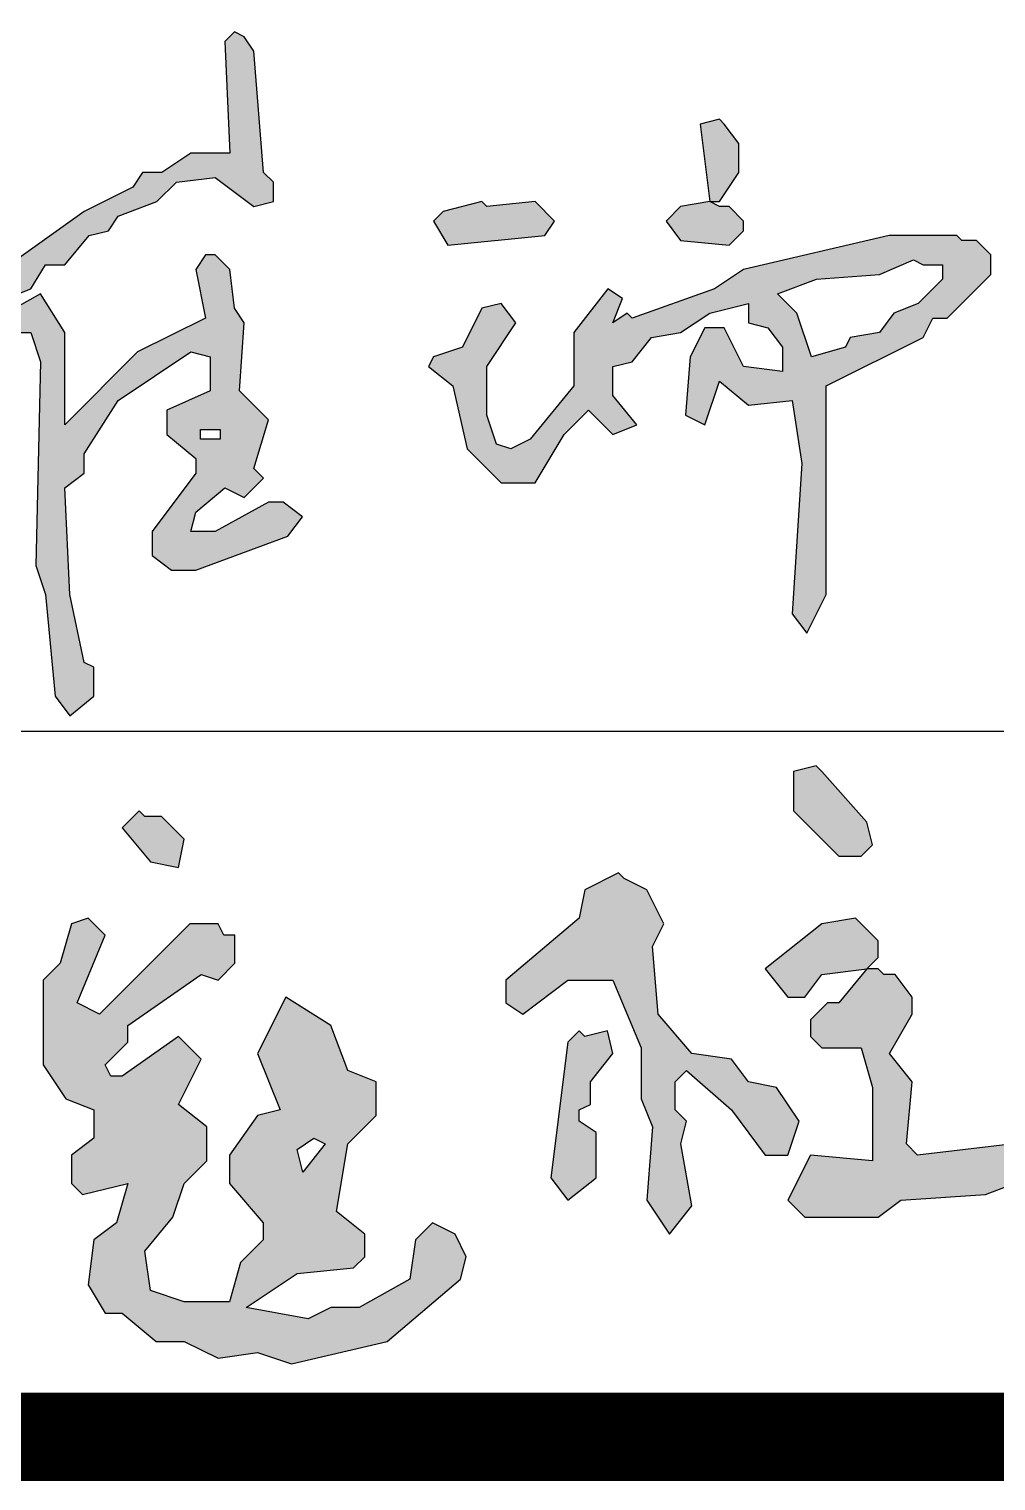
# Model space of a CAD drawing. Extents: x -165130 to 255370, y -346822 to 187778.
# Drawn here: x -93841 to -92744, y -286472 to -284825 of the extents above; entities that cross this region are included whole.
import ezdxf

# ---------------------------------------------------------------- set-up
doc = ezdxf.new("R2010")
doc.units = 0
doc.header["$MEASUREMENT"] = 0
doc.layers.get('0').update_dxf_attribs({"linetype": 'CONTINUOUS'})
doc.layers.add('PUB_TITLE', color=4, linetype='CONTINUOUS')
doc.layers.add('层0', color=253, linetype='CONTINUOUS')

# ---------------------------------------------------------------- blocks, each defined once
blk = doc.blocks.new('孙寇柱')
at = {"linetype": 'Continuous'}
for points in [[(159915.7, -23036.8), (159909.3, -23030.4), (159883.7, -23036.8), (159883.7, -23081.6), (159934.9, -23132.8), (159960.5, -23132.8), (159973.3, -23120), (159966.9, -23094.4)], [(159147.7, -23088), (159141.3, -23081.6), (159122.1, -23100.8), (159154.1, -23139.2), (159186.1, -23145.6), (159192.5, -23113.6), (159166.9, -23088)], [(159691.7, -23158.4), (159685.3, -23152), (159646.9, -23171.2), (159640.5, -23203.2), (159557.3, -23273.6), (159557.3, -23299.2), (159576.5, -23312), (159627.7, -23273.6), (159678.9, -23273.6), (159710.9, -23350.4), (159710.9, -23408), (159723.7, -23440), (159717.3, -23523.2), (159742.9, -23561.6), (159768.5, -23529.6), (159755.7, -23459.2), (159762.1, -23433.6), (159749.3, -23420.8), (159749.3, -23388.8), (159762.1, -23376), (159813.3, -23420.8), (159851.7, -23472), (159877.3, -23472), (159890.1, -23433.6), (159864.5, -23395.2), (159832.5, -23388.8), (159813.3, -23363.2), (159768.5, -23356.8), (159730.1, -23312), (159723.7, -23235.2), (159736.5, -23209.6), (159717.3, -23171.2)], [(159960.5, -23209.6), (159954.1, -23203.2), (159915.7, -23209.6), (159851.7, -23260.8), (159877.3, -23292.8), (159896.5, -23292.8), (159915.7, -23267.2), (159966.9, -23260.8), (159979.7, -23248), (159979.7, -23228.8)], [(159986.1, -23267.2), (159979.7, -23260.8), (159966.9, -23260.8), (159934.9, -23299.2), (159922.1, -23299.2), (159902.9, -23318.4), (159902.9, -23337.6), (159915.7, -23350.4), (159960.5, -23350.4), (159973.3, -23395.2), (159973.3, -23478.4), (159902.9, -23472), (159877.3, -23523.2), (159896.5, -23542.4), (159979.7, -23542.4), (160005.3, -23523.2), (160101.3, -23516.8), (160184.5, -23484.8), (160286.9, -23478.4), (160312.5, -23452.8), (160293.3, -23427.2), (160248.5, -23427.2), (160216.5, -23440), (160133.3, -23446.4), (160133.3, -23459.2), (160024.5, -23472), (160011.7, -23459.2), (160018.1, -23388.8), (159992.5, -23356.8), (160018.1, -23312), (160018.1, -23292.8), (159998.9, -23267.2)]]:
    blk.add_hatch(color=256, dxfattribs=at).paths.add_polyline_path(points)
h = blk.add_hatch(color=256, dxfattribs=at)
h.paths.add_polyline_path([(159339.7, -23452.8), (159352.5, -23459.2), (159326.9, -23491.2), (159320.5, -23465.6)], flags=16)
h.paths.add_polyline_path([(159090.1, -23209.6), (159083.7, -23203.2), (159064.5, -23209.6), (159051.7, -23254.4), (159032.5, -23273.6), (159032.5, -23369.6), (159058.1, -23408), (159090.1, -23420.8), (159090.1, -23452.8), (159064.5, -23472), (159064.5, -23504), (159077.3, -23516.8), (159128.5, -23504), (159115.7, -23548.8), (159090.1, -23568), (159083.7, -23619.2), (159102.9, -23651.2), (159122.1, -23651.2), (159160.5, -23683.2), (159192.5, -23683.2), (159230.9, -23702.4), (159275.7, -23696), (159314.1, -23708.8), (159422.9, -23683.2), (159506.1, -23612.8), (159512.5, -23587.2), (159499.7, -23561.6), (159474.1, -23548.8), (159454.9, -23568), (159448.5, -23612.8), (159390.9, -23644.8), (159358.9, -23644.8), (159333.3, -23657.6), (159262.9, -23644.8), (159320.5, -23606.4), (159384.5, -23600), (159397.3, -23587.2), (159397.3, -23561.6), (159365.3, -23536), (159378.1, -23459.2), (159410.1, -23427.2), (159410.1, -23388.8), (159378.1, -23376), (159358.9, -23324.8), (159307.7, -23292.8), (159275.7, -23356.8), (159301.3, -23420.8), (159275.7, -23427.2), (159243.7, -23472), (159243.7, -23504), (159282.1, -23548.8), (159282.1, -23568), (159256.5, -23593.6), (159243.7, -23638.4), (159192.5, -23638.4), (159154.1, -23625.6), (159147.7, -23580.8), (159179.7, -23542.4), (159192.5, -23504), (159218.1, -23478.4), (159218.1, -23440), (159186.1, -23414.4), (159211.7, -23363.2), (159186.1, -23337.6), (159122.1, -23382.4), (159109.3, -23382.4), (159102.9, -23369.6), (159128.5, -23344), (159128.5, -23324.8), (159211.7, -23267.2), (159230.9, -23273.6), (159250.1, -23254.4), (159250.1, -23222.4), (159237.3, -23222.4), (159230.9, -23209.6), (159198.9, -23209.6), (159096.5, -23312), (159070.9, -23299.2), (159102.9, -23222.4)])
blk.add_hatch(color=256, dxfattribs=at).paths.add_polyline_path([(159646.9, -23337.6), (159640.5, -23331.2), (159627.7, -23344), (159608.5, -23497.6), (159627.7, -23523.2), (159659.7, -23497.6), (159659.7, -23446.4), (159640.5, -23433.6), (159640.5, -23420.8), (159653.3, -23414.4), (159653.3, -23388.8), (159678.9, -23356.8), (159672.5, -23331.2)], flags=17)
at = {"linetype": 'Continuous', "elevation": 80839020.8}
for points in [[(159915.7, -23036.8), (159909.3, -23030.4), (159883.7, -23036.8), (159883.7, -23081.6), (159934.9, -23132.8), (159960.5, -23132.8), (159973.3, -23120), (159966.9, -23094.4), (159915.7, -23036.8)], [(159147.7, -23088), (159141.3, -23081.6), (159122.1, -23100.8), (159154.1, -23139.2), (159186.1, -23145.6), (159192.5, -23113.6), (159166.9, -23088), (159147.7, -23088)], [(159691.7, -23158.4), (159685.3, -23152), (159646.9, -23171.2), (159640.5, -23203.2), (159557.3, -23273.6), (159557.3, -23299.2), (159576.5, -23312), (159627.7, -23273.6), (159678.9, -23273.6), (159710.9, -23350.4), (159710.9, -23408), (159723.7, -23440), (159717.3, -23523.2), (159742.9, -23561.6), (159768.5, -23529.6), (159755.7, -23459.2), (159762.1, -23433.6), (159749.3, -23420.8), (159749.3, -23388.8), (159762.1, -23376), (159813.3, -23420.8), (159851.7, -23472), (159877.3, -23472), (159890.1, -23433.6), (159864.5, -23395.2), (159832.5, -23388.8), (159813.3, -23363.2), (159768.5, -23356.8), (159730.1, -23312), (159723.7, -23235.2), (159736.5, -23209.6), (159717.3, -23171.2), (159691.7, -23158.4)], [(159090.1, -23209.6), (159083.7, -23203.2), (159064.5, -23209.6), (159051.7, -23254.4), (159032.5, -23273.6), (159032.5, -23369.6), (159058.1, -23408), (159090.1, -23420.8), (159090.1, -23452.8), (159064.5, -23472), (159064.5, -23504), (159077.3, -23516.8), (159128.5, -23504), (159115.7, -23548.8), (159090.1, -23568), (159083.7, -23619.2), (159102.9, -23651.2), (159122.1, -23651.2), (159160.5, -23683.2), (159192.5, -23683.2), (159230.9, -23702.4), (159275.7, -23696), (159314.1, -23708.8), (159422.9, -23683.2), (159506.1, -23612.8), (159512.5, -23587.2), (159499.7, -23561.6), (159474.1, -23548.8), (159454.9, -23568), (159448.5, -23612.8), (159390.9, -23644.8), (159358.9, -23644.8), (159333.3, -23657.6), (159262.9, -23644.8), (159320.5, -23606.4), (159384.5, -23600), (159397.3, -23587.2), (159397.3, -23561.6), (159365.3, -23536), (159378.1, -23459.2), (159410.1, -23427.2), (159410.1, -23388.8), (159378.1, -23376), (159358.9, -23324.8), (159307.7, -23292.8), (159275.7, -23356.8), (159301.3, -23420.8), (159275.7, -23427.2), (159243.7, -23472), (159243.7, -23504), (159282.1, -23548.8), (159282.1, -23568), (159256.5, -23593.6), (159243.7, -23638.4), (159192.5, -23638.4), (159154.1, -23625.6), (159147.7, -23580.8), (159179.7, -23542.4), (159192.5, -23504), (159218.1, -23478.4), (159218.1, -23440), (159186.1, -23414.4), (159211.7, -23363.2), (159186.1, -23337.6), (159122.1, -23382.4), (159109.3, -23382.4), (159102.9, -23369.6), (159128.5, -23344), (159128.5, -23324.8), (159211.7, -23267.2), (159230.9, -23273.6), (159250.1, -23254.4), (159250.1, -23222.4), (159237.3, -23222.4), (159230.9, -23209.6), (159198.9, -23209.6), (159096.5, -23312), (159070.9, -23299.2), (159102.9, -23222.4), (159090.1, -23209.6)], [(159960.5, -23209.6), (159954.1, -23203.2), (159915.7, -23209.6), (159851.7, -23260.8), (159877.3, -23292.8), (159896.5, -23292.8), (159915.7, -23267.2), (159966.9, -23260.8), (159979.7, -23248), (159979.7, -23228.8), (159960.5, -23209.6)], [(159986.1, -23267.2), (159979.7, -23260.8), (159966.9, -23260.8), (159934.9, -23299.2), (159922.1, -23299.2), (159902.9, -23318.4), (159902.9, -23337.6), (159915.7, -23350.4), (159960.5, -23350.4), (159973.3, -23395.2), (159973.3, -23478.4), (159902.9, -23472), (159877.3, -23523.2), (159896.5, -23542.4), (159979.7, -23542.4), (160005.3, -23523.2), (160101.3, -23516.8), (160184.5, -23484.8)], [(160133.3, -23459.2), (160024.5, -23472), (160011.7, -23459.2), (160018.1, -23388.8), (159992.5, -23356.8), (160018.1, -23312), (160018.1, -23292.8), (159998.9, -23267.2), (159986.1, -23267.2)], [(159646.9, -23337.6), (159640.5, -23331.2), (159627.7, -23344), (159608.5, -23497.6), (159627.7, -23523.2), (159659.7, -23497.6), (159659.7, -23446.4), (159640.5, -23433.6), (159640.5, -23420.8), (159653.3, -23414.4), (159653.3, -23388.8), (159678.9, -23356.8), (159672.5, -23331.2), (159646.9, -23337.6)], [(159339.7, -23452.8), (159352.5, -23459.2), (159326.9, -23491.2), (159320.5, -23465.6), (159339.7, -23452.8)]]:
    blk.add_lwpolyline(points, dxfattribs=at)
blk = doc.blocks.new('崔瑞')
at = {"linetype": 'Continuous'}
h = blk.add_hatch(color=256, dxfattribs=at)
h.paths.add_polyline_path([(164045, -22649.6), (164067, -22649.6), (164067, -22660.6), (164045, -22660.6)], flags=16)
h.paths.add_polyline_path([(164094.5, -22204.1), (164083.5, -22198.6), (164072.5, -22209.6), (164078, -22336.1), (164034, -22336.1), (164001, -22358.1), (163979, -22358.1), (163968, -22374.6), (163913, -22402.1), (163836, -22457.1), (163759, -22534.1), (163759, -22556.1), (163775.5, -22567.1), (163814, -22561.6), (163830.5, -22539.6), (163852.5, -22539.6), (163863.5, -22572.6), (163858, -22803.6), (163869, -22836.6), (163880, -22952.1), (163896.5, -22974.1), (163924, -22952.1), (163924, -22919.1), (163913, -22913.6), (163896.5, -22836.6), (163891, -22715.6), (163913, -22699.1), (163913, -22677.1), (163951.5, -22616.6), (164034, -22561.6), (164056, -22567.1), (164056, -22605.6), (164006.5, -22627.6), (164006.5, -22655.1), (164039.5, -22682.6), (164039.5, -22699.1), (163990, -22765.1), (163990, -22792.6), (164012, -22809.1), (164039.5, -22809.1), (164144, -22770.6), (164160.5, -22748.6), (164138.5, -22732.1), (164122, -22732.1), (164061.5, -22765.1), (164034, -22765.1), (164039.5, -22743.1), (164072.5, -22715.6), (164094.5, -22726.6), (164116.5, -22704.6), (164105.5, -22693.6), (164122, -22638.6), (164089, -22605.6), (164094.5, -22528.6), (164083.5, -22512.1), (164078, -22468.1), (164061.5, -22451.6), (164050.5, -22451.6), (164039.5, -22468.1), (164050.5, -22523.1), (163973.5, -22561.6), (163891, -22644.1), (163891, -22539.6), (163863.5, -22495.6), (163814, -22523.1), (163825, -22501.1), (163852.5, -22490.1), (163869, -22462.6), (163891, -22462.6), (163918.5, -22429.6), (163940.5, -22424.1), (163951.5, -22407.6), (163995.5, -22391.1), (164017.5, -22369.1), (164061.5, -22363.6), (164105.5, -22396.6), (164127.5, -22391.1), (164127.5, -22369.1), (164116.5, -22358.1), (164105.5, -22220.6)])
for points in [[(164639, -22303.1), (164633.5, -22297.6), (164611.5, -22303.1), (164622.5, -22391.1), (164633.5, -22391.1), (164655.5, -22358.1), (164655.5, -22325.1)], [(164369.5, -22396.6), (164364, -22391.1), (164320, -22402.1), (164309, -22413.1), (164325.5, -22440.6), (164435.5, -22429.6), (164446.5, -22413.1), (164424.5, -22391.1)], [(164633.5, -22396.6), (164622.5, -22391.1), (164589.5, -22396.6), (164573, -22413.1), (164589.5, -22435.1), (164644.5, -22440.6), (164661, -22424.1), (164661, -22413.1), (164644.5, -22396.6)]]:
    blk.add_hatch(color=256, dxfattribs=at).paths.add_polyline_path(points)
h = blk.add_hatch(color=256, dxfattribs=at)
h.paths.add_polyline_path([(164853.5, -22457.1), (164864.5, -22462.6), (164886.5, -22462.6), (164886.5, -22479.1), (164859, -22506.6), (164831.5, -22517.6), (164815, -22539.6), (164782, -22545.1), (164776.5, -22556.1), (164738, -22567.1), (164721.5, -22517.6), (164699.5, -22495.6), (164743.5, -22479.1), (164815, -22473.6)], flags=16)
h.paths.add_polyline_path([(164908.5, -22435.1), (164903, -22429.6), (164826, -22429.6), (164661, -22468.1), (164628, -22490.1), (164534.5, -22523.1), (164529, -22517.6), (164512.5, -22528.6), (164523.5, -22501.1), (164507, -22490.1), (164468.5, -22539.6), (164468.5, -22600.1), (164419, -22660.6), (164397, -22671.6), (164380.5, -22666.1), (164369.5, -22633.1), (164369.5, -22578.1), (164402.5, -22528.6), (164386, -22506.6), (164364, -22512.1), (164342, -22556.1), (164309, -22567.1), (164303.5, -22578.1), (164331, -22600.1), (164347.5, -22671.6), (164386, -22710.1), (164424.5, -22710.1), (164457.5, -22655.1), (164485, -22627.6), (164512.5, -22655.1), (164540, -22644.1), (164512.5, -22611.1), (164512.5, -22578.1), (164534.5, -22572.6), (164556.5, -22545.1), (164589.5, -22539.6), (164622.5, -22517.6), (164666.5, -22506.6), (164666.5, -22528.6), (164688.5, -22534.1), (164705, -22556.1), (164705, -22583.6), (164661, -22578.1), (164639, -22534.1), (164617, -22534.1), (164600.5, -22567.1), (164595, -22633.1), (164617, -22644.1), (164633.5, -22594.6), (164666.5, -22622.1), (164716, -22616.6), (164727, -22688.1), (164716, -22858.6), (164732.5, -22880.6), (164754.5, -22836.6), (164754.5, -22600.1), (164864.5, -22545.1), (164875.5, -22523.1), (164892, -22523.1), (164941.5, -22473.6), (164941.5, -22451.6), (164925, -22435.1)])
for points in [[(164094.5, -22204.1), (164083.5, -22198.6), (164072.5, -22209.6), (164078, -22336.1), (164034, -22336.1), (164001, -22358.1), (163979, -22358.1), (163968, -22374.6), (163913, -22402.1), (163836, -22457.1)], [(163830.5, -22539.6), (163852.5, -22539.6), (163863.5, -22572.6), (163858, -22803.6), (163869, -22836.6), (163880, -22952.1), (163896.5, -22974.1), (163924, -22952.1), (163924, -22919.1), (163913, -22913.6), (163896.5, -22836.6), (163891, -22715.6), (163913, -22699.1), (163913, -22677.1), (163951.5, -22616.6), (164034, -22561.6), (164056, -22567.1), (164056, -22605.6), (164006.5, -22627.6), (164006.5, -22655.1), (164039.5, -22682.6), (164039.5, -22699.1), (163990, -22765.1), (163990, -22792.6), (164012, -22809.1), (164039.5, -22809.1), (164144, -22770.6), (164160.5, -22748.6), (164138.5, -22732.1), (164122, -22732.1), (164061.5, -22765.1), (164034, -22765.1), (164039.5, -22743.1), (164072.5, -22715.6), (164094.5, -22726.6), (164116.5, -22704.6), (164105.5, -22693.6), (164122, -22638.6), (164089, -22605.6), (164094.5, -22528.6), (164083.5, -22512.1), (164078, -22468.1), (164061.5, -22451.6), (164050.5, -22451.6), (164039.5, -22468.1), (164050.5, -22523.1), (163973.5, -22561.6), (163891, -22644.1), (163891, -22539.6), (163863.5, -22495.6), (163814, -22523.1)], [(163825, -22501.1), (163852.5, -22490.1), (163869, -22462.6), (163891, -22462.6), (163918.5, -22429.6), (163940.5, -22424.1), (163951.5, -22407.6), (163995.5, -22391.1), (164017.5, -22369.1), (164061.5, -22363.6), (164105.5, -22396.6), (164127.5, -22391.1), (164127.5, -22369.1), (164116.5, -22358.1), (164105.5, -22220.6), (164094.5, -22204.1)], [(164639, -22303.1), (164633.5, -22297.6), (164611.5, -22303.1), (164622.5, -22391.1), (164633.5, -22391.1), (164655.5, -22358.1), (164655.5, -22325.1), (164639, -22303.1)], [(164369.5, -22396.6), (164364, -22391.1), (164320, -22402.1), (164309, -22413.1), (164325.5, -22440.6), (164435.5, -22429.6), (164446.5, -22413.1), (164424.5, -22391.1), (164369.5, -22396.6)], [(164633.5, -22396.6), (164622.5, -22391.1), (164589.5, -22396.6), (164573, -22413.1), (164589.5, -22435.1), (164644.5, -22440.6), (164661, -22424.1), (164661, -22413.1), (164644.5, -22396.6), (164633.5, -22396.6)], [(164908.5, -22435.1), (164903, -22429.6), (164826, -22429.6), (164661, -22468.1), (164628, -22490.1), (164534.5, -22523.1), (164529, -22517.6), (164512.5, -22528.6), (164523.5, -22501.1), (164507, -22490.1), (164468.5, -22539.6), (164468.5, -22600.1), (164419, -22660.6), (164397, -22671.6), (164380.5, -22666.1), (164369.5, -22633.1), (164369.5, -22578.1), (164402.5, -22528.6), (164386, -22506.6), (164364, -22512.1), (164342, -22556.1), (164309, -22567.1), (164303.5, -22578.1), (164331, -22600.1), (164347.5, -22671.6), (164386, -22710.1), (164424.5, -22710.1), (164457.5, -22655.1), (164485, -22627.6), (164512.5, -22655.1), (164540, -22644.1), (164512.5, -22611.1), (164512.5, -22578.1), (164534.5, -22572.6), (164556.5, -22545.1), (164589.5, -22539.6), (164622.5, -22517.6), (164666.5, -22506.6), (164666.5, -22528.6), (164688.5, -22534.1), (164705, -22556.1), (164705, -22583.6), (164661, -22578.1), (164639, -22534.1), (164617, -22534.1), (164600.5, -22567.1), (164595, -22633.1), (164617, -22644.1), (164633.5, -22594.6), (164666.5, -22622.1), (164716, -22616.6), (164727, -22688.1), (164716, -22858.6), (164732.5, -22880.6), (164754.5, -22836.6), (164754.5, -22600.1), (164864.5, -22545.1), (164875.5, -22523.1), (164892, -22523.1), (164941.5, -22473.6), (164941.5, -22451.6), (164925, -22435.1), (164908.5, -22435.1)], [(164853.5, -22457.1), (164864.5, -22462.6), (164886.5, -22462.6), (164886.5, -22479.1), (164859, -22506.6), (164831.5, -22517.6), (164815, -22539.6), (164782, -22545.1), (164776.5, -22556.1), (164738, -22567.1), (164721.5, -22517.6), (164699.5, -22495.6), (164743.5, -22479.1), (164815, -22473.6), (164853.5, -22457.1)], [(164045, -22649.6), (164067, -22649.6), (164067, -22660.6), (164045, -22660.6), (164045, -22649.6)]]:
    blk.add_lwpolyline(points, dxfattribs=at)
blk = doc.blocks.new('qar5gesfd')
blk.add_line((-13468.1, 155624.2), (-23968.1, 155624.2))
at = {"layer": 'PUB_TITLE', "const_width": 100}
blk.add_lwpolyline([(-83568.1, 154824.2), (-2968.1, 154824.2), (-2968.1, 212224.2), (-83568.1, 212224.2)], close=True, dxfattribs=at)
for name, p in [('崔瑞', (-178629.6, 178616.2)), ('孙寇柱', (-173795.7, 178615.7))]:
    blk.add_blockref(name, p)

msp = doc.modelspace()

# ---------------------------------------------------------------- block references
at = {"layer": '层0'}
msp.add_blockref('qar5gesfd', (-79061.762, -441245.973, -625.1), dxfattribs=at)

doc.saveas('drawing.dxf')
